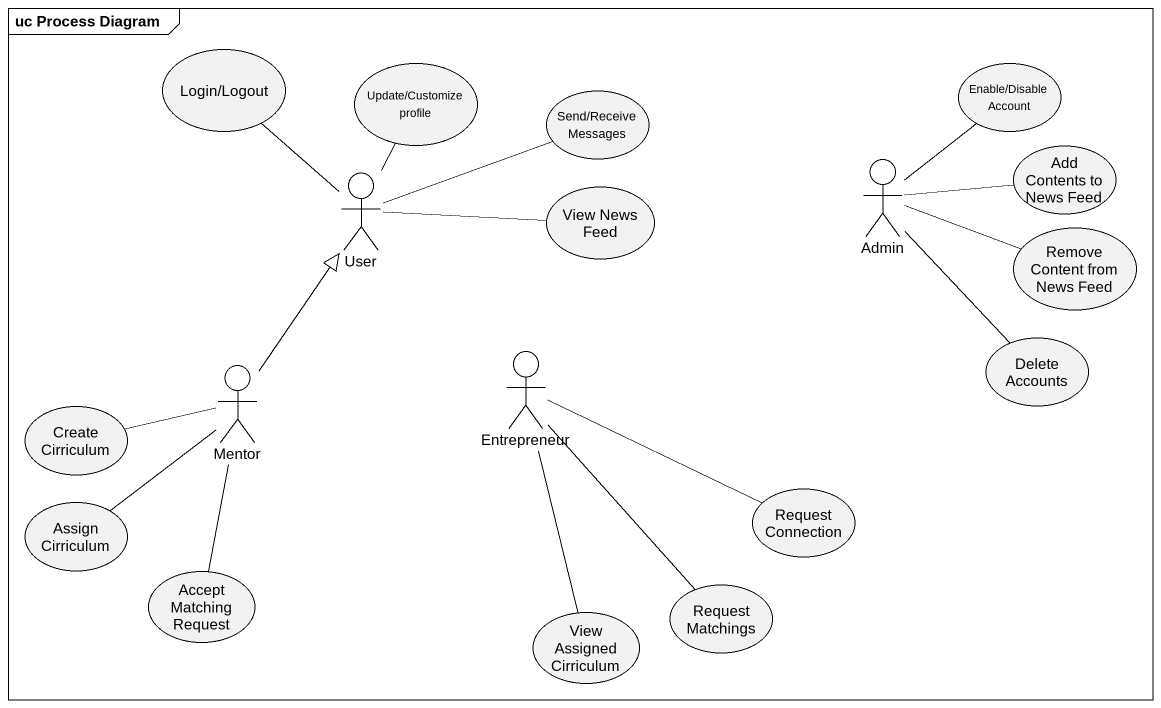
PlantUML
@startuml
mainframe uc Process Diagram
usecase "Login/Logout" as Login_Logout
usecase "Update/Customize profile" as Update_Customize_profile
usecase "Send/Receive Messages" as Send_Receive_Messages
usecase "Enable/Disable Account" as Enable_Disable_Account
actor User
actor Admin
usecase "Add Contents to News Feed" as Add_Contents_to_News_Feed
usecase "View News Feed" as View_News_Feed
usecase "Remove Content from News Feed" as Remove_Content_from_News
actor Entrepreneur
usecase "Delete Accounts" as Delete_Accounts
usecase "Create Cirriculum" as Create_Cirriculum
actor Mentor
usecase "Assign Cirriculum" as Assign_Cirriculum
usecase "Request Connection" as Request_Connection
usecase "Accept Matching Request" as Accept_Matching_Request
usecase "Request Matchings" as Request_Matchings
usecase "View Assigned Cirriculum" as View_Assigned_Cirriculum
User -up- Login_Logout
User -up- Update_Customize_profile
User -right- Send_Receive_Messages
User -right- View_News_Feed
Admin -up- Enable_Disable_Account
Admin -right- Add_Contents_to_News_Feed
Admin -right- Remove_Content_from_News
Admin -- Delete_Accounts
Entrepreneur -right- Request_Connection
Entrepreneur -- Request_Matchings
Entrepreneur -- View_Assigned_Cirriculum
Mentor -up-|> User
Mentor -left- Create_Cirriculum
Mentor -- Assign_Cirriculum
Mentor -- Accept_Matching_Request
@enduml
